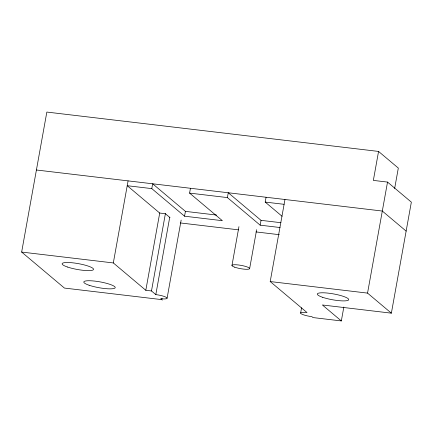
<?xml version="1.0" encoding="UTF-8"?>
<svg xmlns="http://www.w3.org/2000/svg" width="433" height="433" viewBox="0 0 433 433"><rect width="100%" height="100%" fill="white"/><g stroke="black" fill="none" stroke-linecap="round" stroke-linejoin="round"><path stroke-width="0.65" d="M162.012 298.299L161.774 299.625L64.43 288.069L21.65 252.06L46.84 112.066L378.561 151.436L398.322 168.074L394.652 188.479M162.315 300.08L160.686 298.71A8.985 1.667 10.2 0 0 166.759 297.671A8.985 1.667 10.2 0 0 155.815 294.608L151.485 290.96L145.813 290.289L113.322 262.939L128.087 180.875M190.46 188.274L189.594 193.102L222.356 220.684L184.55 216.197L151.794 188.615L152.66 183.787L185.421 211.369L216.592 215.071M145.813 290.289L159.745 212.857M151.485 290.96L165.417 213.529M155.815 294.608L169.747 217.177M167.1 298.164L181.151 220.072M184.55 216.197L185.421 211.369M280.054 227.531L260.157 225.171L227.395 197.589L228.267 192.761L261.029 220.343L280.925 222.703M231.958 265.51L238.946 226.67M249.652 268.52L256.639 229.685M260.157 225.171L261.029 220.343M282.094 216.294L265.202 202.076L266.068 197.248M343.834 307.035L341.334 320.934L312.983 317.568L311.901 316.658A8.985 1.667 10.2 0 1 300.957 313.595A8.985 1.667 10.2 0 1 307.029 312.556L270.203 281.558L284.968 199.494M300.616 313.102L301.568 307.803M378.561 151.436L373.349 180.399L387.524 182.082L411.35 202.141L391.372 313.167L322.385 304.978L341.334 320.934M391.372 313.167L367.547 293.109L387.524 182.082M36.415 169.996L382.312 211.044L406.138 231.103M151.794 188.615L127.221 185.703L159.712 213.052L165.379 213.723L170.012 217.62M189.594 193.102L227.395 197.589M265.202 202.076L284.102 204.316M180.35 222.941L238.561 229.853M255.957 231.915L279.377 234.697M21.65 252.06L113.322 262.939M270.203 281.558L367.547 293.109M234.659 267.166A8.985 1.667 10.2 0 0 249.392 268.915A8.985 1.667 10.2 0 0 238.372 264.964A8.985 1.667 10.2 0 0 234.659 267.166M89.128 285.255A15.972 2.966 10.2 0 0 114.929 288.059A15.972 2.966 10.2 0 0 94.459 281.066A15.972 2.966 10.2 0 0 89.128 285.255M67.467 267.02A15.972 2.966 10.2 0 0 93.268 269.824A15.972 2.966 10.2 0 0 72.798 262.831A15.972 2.966 10.2 0 0 67.467 267.02M322.634 297.303A15.972 2.966 10.2 0 0 348.441 300.107A15.972 2.966 10.2 0 0 327.965 293.114A15.972 2.966 10.2 0 0 322.634 297.303"/></g></svg>
